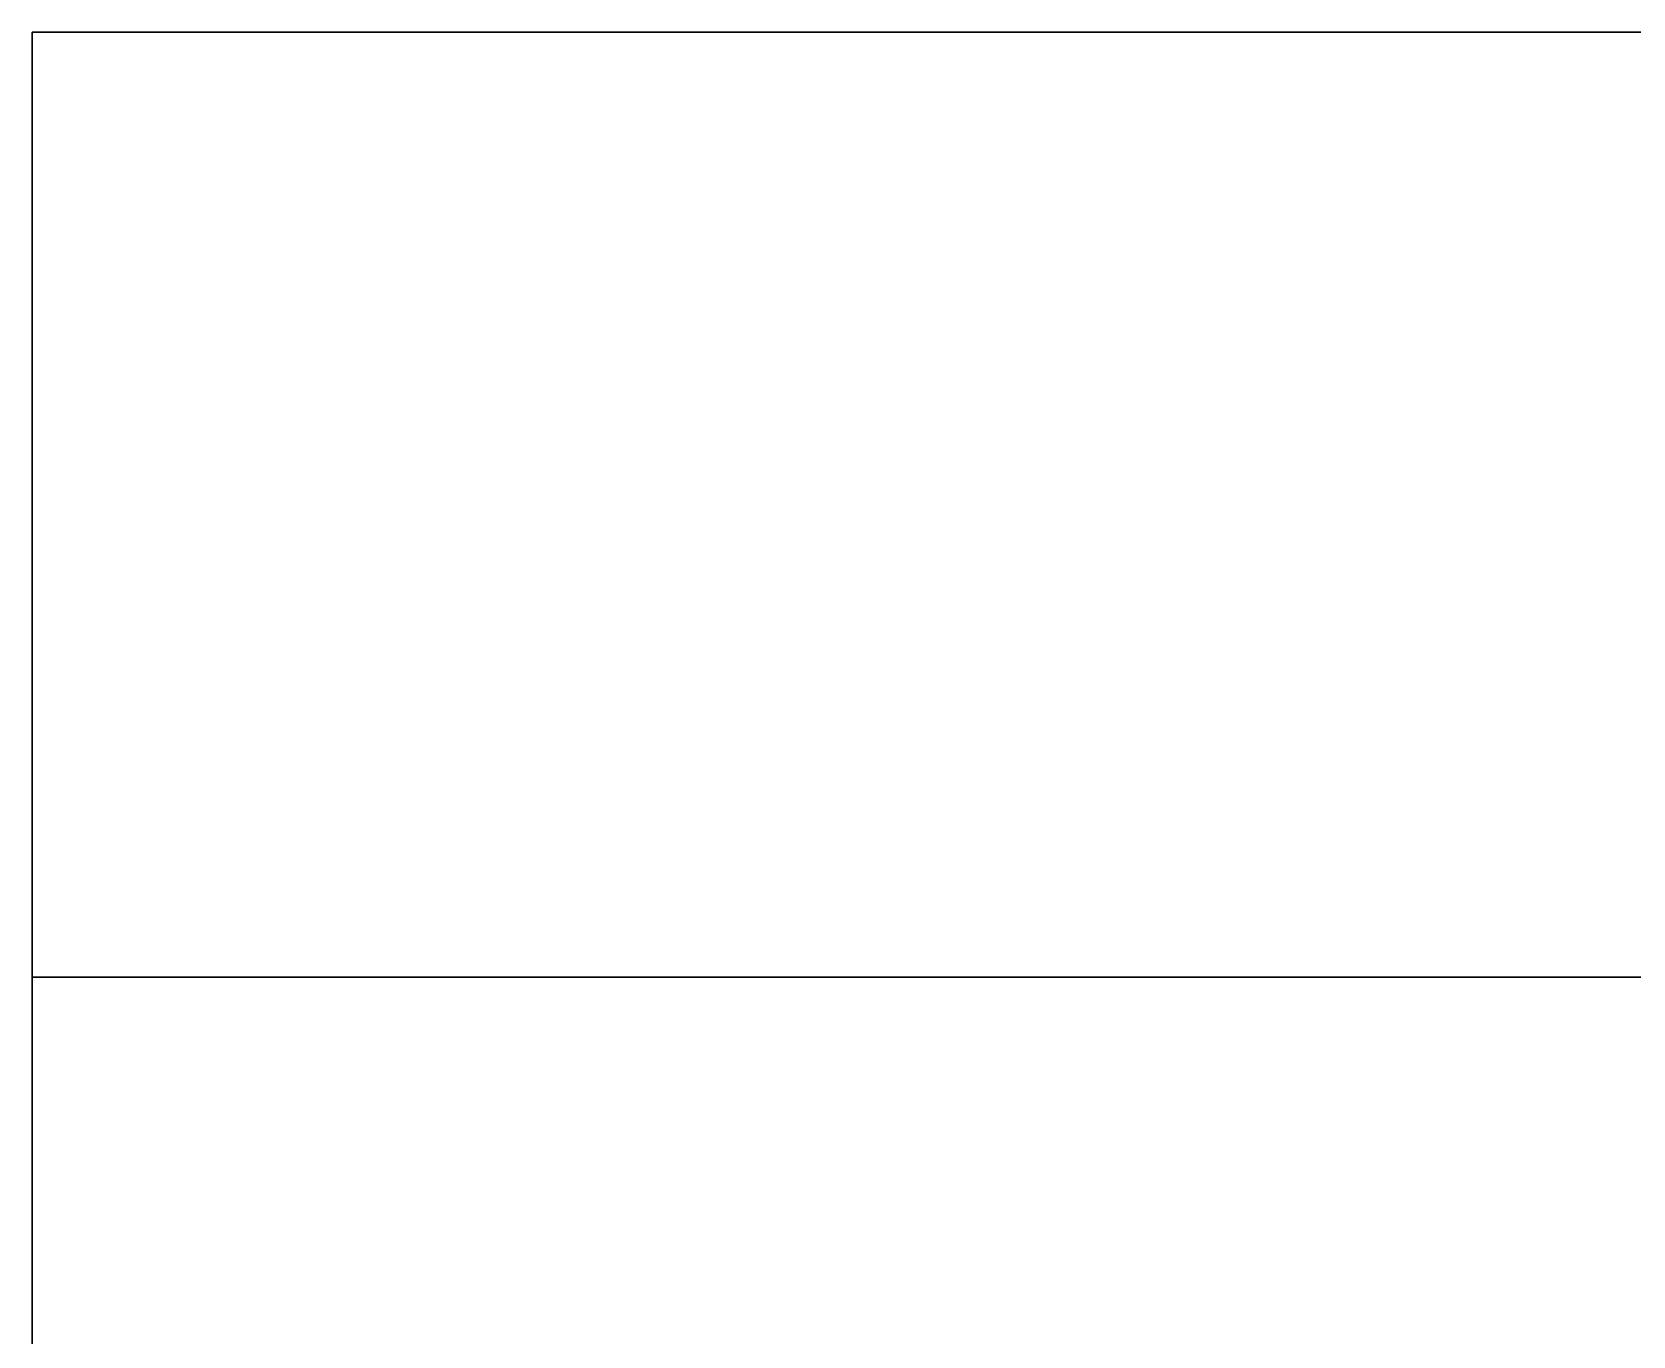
# Model space of a CAD drawing. Extents: x 0 to 7.6, y -0.8 to 10.1.
# Drawn here: x 5.24 to 5.748, y 9.686 to 10.1 of the extents above; entities that cross this region are included whole.
import ezdxf

# ---------------------------------------------------------------- set-up
doc = ezdxf.new("R2010")
doc.units = 0
doc.layers.add('STAIRS', color=251, linetype='CONTINUOUS')

msp = doc.modelspace()

# ---------------------------------------------------------------- linework, layer by layer
at = {"layer": 'STAIRS'}
for points in [[(6.25, 10.1, 0.25), (5.24, 10.1, 0.25), (5.24, 10.1), (6.25, 10.1)], [(5.24, 10.1, 0.25), (5.24, 9.8, 0.25), (5.24, 9.8), (5.24, 10.1)], [(6.25, 9.8), (6.25, 10.1), (5.24, 10.1), (5.24, 9.8)], [(5.24, 10.1, 0.25), (6.25, 10.1, 0.25), (6.25, 9.8, 0.25), (5.24, 9.8, 0.25)], [(6.25, 9.8), (5.24, 9.8), (5.24, 9.8, 0.5), (6.25, 9.8, 0.5)], [(5.24, 9.8), (5.24, 9.5), (5.24, 9.5, 0.5), (5.24, 9.8, 0.5)], [(5.24, 9.5), (5.24, 9.8), (6.25, 9.8), (6.25, 9.5)], [(5.24, 9.5, 0.5), (6.25, 9.5, 0.5), (6.25, 9.8, 0.5), (5.24, 9.8, 0.5)], [(5.24, 9.8, 0.25), (6.25, 9.8, 0.25), (6.25, 9.8), (5.24, 9.8)]]:
    msp.add_3dface(points, dxfattribs=at)

doc.saveas('drawing.dxf')
